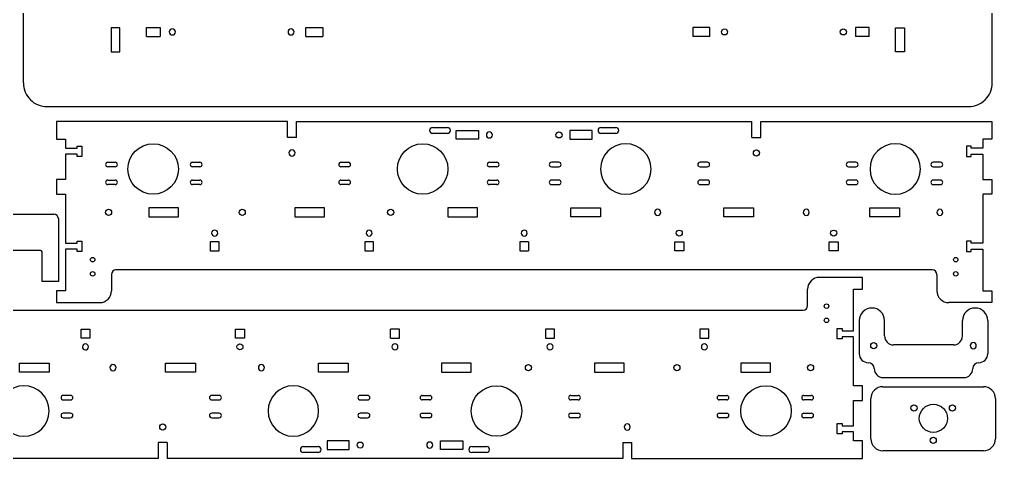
# Model space of a CAD drawing. Header units: millimetres. Extents: x 253 to 1328, y -752 to 2.
# Drawn here: x 670 to 1328, y -747 to -452 of the extents above; entities that cross this region are included whole.
import ezdxf

# ---------------------------------------------------------------- set-up
doc = ezdxf.new("R2010")
doc.units = ezdxf.units.MM
doc.linetypes.add('HIDDEN', pattern=[9.525, 6.35, -3.175])
doc.layers.get('0').update_dxf_attribs({"color": 253, "lineweight": 70, "true_color": 0x8faf8f})
doc.layers.add('Hidden', color=58, linetype='HIDDEN', lineweight=70, true_color=0x484805)

msp = doc.modelspace()

# ---------------------------------------------------------------- linework, layer by layer
at = {"color": 58, "lineweight": -3, "true_color": 0x484805}
for p, q in [((673.01, -494.27), (673.01, -362.27)), ((1325.46, -494.27), (1325.46, -362.27)), ((732.05, -457.27), (732.05, -473.27)), ((738.05, -457.27), (732.05, -457.27)), ((738.05, -473.27), (738.05, -457.27)), ((755.91, -462.94), (755.91, -456.94)), ((755.91, -456.94), (765.06, -456.94)), ((765.06, -456.94), (765.06, -462.94)), ((863.29, -462.94), (863.29, -456.94)), ((863.29, -456.94), (874.68, -456.94)), ((874.68, -456.94), (874.68, -462.94)), ((1123.79, -456.94), (1123.79, -462.94)), ((1135.18, -456.94), (1123.79, -456.94)), ((1135.18, -462.94), (1135.18, -456.94)), ((1233.41, -456.94), (1233.41, -462.94)), ((1242.56, -456.94), (1233.41, -456.94)), ((1242.56, -462.94), (1242.56, -456.94)), ((1260.42, -473.27), (1260.42, -457.27)), ((1260.42, -457.27), (1266.42, -457.27)), ((1266.42, -457.27), (1266.42, -473.27)), ((755.91, -462.94), (765.06, -462.94)), ((863.29, -462.94), (874.68, -462.94)), ((1135.18, -462.94), (1123.79, -462.94)), ((1242.56, -462.94), (1233.41, -462.94)), ((732.05, -473.27), (738.05, -473.27)), ((1266.42, -473.27), (1260.42, -473.27)), ((689.01, -510.27), (1309.46, -510.27)), ((695.38, -520.27), (695.38, -532.27)), ((850.87, -520.27), (695.38, -520.27)), ((695.38, -520.27), (695.38, -532.27)), ((850.87, -530.99), (850.87, -520.27)), ((856.87, -520.27), (1163.67, -520.27)), ((856.87, -530.99), (856.87, -520.27)), ((948.55, -524.27), (958.55, -524.27)), ((1061.99, -524.27), (1071.99, -524.27)), ((1163.67, -530.99), (1163.67, -520.27)), ((1169.67, -530.99), (1169.67, -520.27)), ((1169.67, -520.27), (1325.16, -520.27)), ((1325.16, -520.27), (1325.16, -532.27)), ((1325.16, -520.27), (1325.16, -532.27)), ((695.38, -532.27), (701.38, -532.27)), ((701.38, -532.27), (701.38, -538.22)), ((701.38, -532.27), (701.38, -538.22)), ((856.87, -530.99), (850.87, -530.99)), ((958.55, -528.27), (948.55, -528.27)), ((964.55, -532.26), (964.55, -526.26)), ((964.55, -526.26), (979.53, -526.26)), ((979.53, -532.26), (964.55, -532.26)), ((979.53, -526.26), (979.53, -532.26)), ((1055.99, -526.26), (1041.01, -526.26)), ((1041.01, -526.26), (1041.01, -532.26)), ((1041.01, -532.26), (1055.99, -532.26)), ((1055.99, -532.26), (1055.99, -526.26)), ((1071.99, -528.27), (1061.99, -528.27)), ((1163.67, -530.99), (1169.67, -530.99)), ((1325.16, -532.27), (1319.16, -532.27)), ((1319.16, -532.27), (1319.16, -538.22)), ((1319.16, -532.27), (1319.16, -538.22)), ((701.38, -538.22), (709.18, -538.22)), ((709.18, -538.22), (709.18, -536.77)), ((709.18, -536.77), (712.38, -536.77)), ((712.38, -536.77), (712.38, -543.77)), ((1311.36, -536.77), (1308.16, -536.77)), ((1308.16, -536.77), (1308.16, -543.77)), ((1311.36, -538.22), (1311.36, -536.77)), ((1319.16, -538.22), (1311.36, -538.22)), ((701.38, -542.32), (701.38, -559.27)), ((709.18, -542.32), (701.38, -542.32)), ((701.38, -542.32), (701.38, -559.27)), ((709.18, -543.77), (709.18, -542.32)), ((712.38, -543.77), (709.18, -543.77)), ((1308.16, -543.77), (1311.36, -543.77)), ((1311.36, -543.77), (1311.36, -542.32)), ((1311.36, -542.32), (1319.16, -542.32)), ((1319.16, -542.32), (1319.16, -559.27)), ((1319.16, -542.32), (1319.16, -559.27)), ((729.87, -547.77), (734.87, -547.77)), ((734.87, -550.77), (729.87, -550.77)), ((786.87, -547.77), (791.87, -547.77)), ((791.87, -550.77), (786.87, -550.77)), ((886.87, -547.77), (891.87, -547.77)), ((891.87, -550.77), (886.87, -550.77)), ((986.87, -547.77), (991.87, -547.77)), ((991.87, -550.77), (986.87, -550.77)), ((1033.67, -547.77), (1028.67, -547.77)), ((1028.67, -550.77), (1033.67, -550.77)), ((1133.67, -547.77), (1128.67, -547.77)), ((1128.67, -550.77), (1133.67, -550.77)), ((1233.67, -547.77), (1228.67, -547.77)), ((1228.67, -550.77), (1233.67, -550.77)), ((1290.67, -547.77), (1285.67, -547.77)), ((1285.67, -550.77), (1290.67, -550.77)), ((695.38, -559.27), (695.38, -569.27)), ((701.38, -559.27), (695.38, -559.27)), ((695.38, -559.27), (695.38, -569.27)), ((729.87, -559.77), (734.87, -559.77)), ((734.87, -562.77), (729.87, -562.77)), ((786.87, -559.77), (791.87, -559.77)), ((791.87, -562.77), (786.87, -562.77)), ((886.87, -559.77), (891.87, -559.77)), ((891.87, -562.77), (886.87, -562.77)), ((986.87, -559.77), (991.87, -559.77)), ((991.87, -562.77), (986.87, -562.77)), ((1033.67, -559.77), (1028.67, -559.77)), ((1028.67, -562.77), (1033.67, -562.77)), ((1133.67, -559.77), (1128.67, -559.77)), ((1128.67, -562.77), (1133.67, -562.77)), ((1233.67, -559.77), (1228.67, -559.77)), ((1228.67, -562.77), (1233.67, -562.77)), ((1290.67, -559.77), (1285.67, -559.77)), ((1285.67, -562.77), (1290.67, -562.77)), ((1319.16, -559.27), (1325.16, -559.27)), ((1325.16, -559.27), (1325.16, -569.27)), ((1325.16, -559.27), (1325.16, -569.27)), ((695.38, -569.27), (701.38, -569.27)), ((701.38, -569.27), (701.38, -602.22)), ((701.38, -569.27), (701.38, -602.22)), ((1325.16, -569.27), (1319.16, -569.27)), ((1319.16, -569.27), (1319.16, -602.22)), ((1319.16, -569.27), (1319.16, -602.22)), ((777.43, -578.47), (757.43, -578.47)), ((757.43, -578.47), (757.43, -584.47)), ((757.43, -584.47), (777.43, -584.47)), ((777.43, -584.47), (777.43, -578.47)), ((875.84, -578.47), (855.84, -578.47)), ((855.84, -578.47), (855.84, -584.47)), ((855.84, -584.47), (875.84, -584.47)), ((875.84, -584.47), (875.84, -578.47)), ((978.86, -578.47), (958.86, -578.47)), ((958.86, -578.47), (958.86, -584.47)), ((958.86, -584.47), (978.86, -584.47)), ((978.86, -584.47), (978.86, -578.47)), ((1041.68, -584.47), (1041.68, -578.47)), ((1041.68, -578.47), (1061.68, -578.47)), ((1061.68, -584.47), (1041.68, -584.47)), ((1061.68, -578.47), (1061.68, -584.47)), ((1144.69, -584.47), (1144.69, -578.47)), ((1144.69, -578.47), (1164.69, -578.47)), ((1164.69, -584.47), (1144.69, -584.47)), ((1164.69, -578.47), (1164.69, -584.47)), ((1243.11, -584.47), (1243.11, -578.47)), ((1243.11, -578.47), (1263.11, -578.47)), ((1263.11, -584.47), (1243.11, -584.47)), ((1263.11, -578.47), (1263.11, -584.47)), ((701.38, -602.22), (709.18, -602.22)), ((709.18, -602.22), (709.18, -600.77)), ((709.18, -600.77), (712.38, -600.77)), ((712.38, -600.77), (712.38, -607.77)), ((798.84, -601.34), (798.84, -607.34)), ((804.84, -601.34), (798.84, -601.34)), ((804.84, -607.34), (804.84, -601.34)), ((902.86, -601.34), (902.86, -607.34)), ((908.86, -601.34), (902.86, -601.34)), ((908.86, -607.34), (908.86, -601.34)), ((1007.27, -601.34), (1007.27, -607.34)), ((1013.27, -601.34), (1007.27, -601.34)), ((1013.27, -601.34), (1013.27, -607.34)), ((1111.68, -601.34), (1117.68, -601.34)), ((1111.68, -607.34), (1111.68, -601.34)), ((1117.68, -601.34), (1117.68, -607.34)), ((1215.69, -601.34), (1221.69, -601.34)), ((1215.69, -607.34), (1215.69, -601.34)), ((1221.69, -601.34), (1221.69, -607.34)), ((1311.36, -600.77), (1308.16, -600.77)), ((1308.16, -600.77), (1308.16, -607.77)), ((1311.36, -602.22), (1311.36, -600.77)), ((1319.16, -602.22), (1311.36, -602.22)), ((701.38, -606.32), (701.38, -634.27)), ((709.18, -606.32), (701.38, -606.32)), ((701.38, -606.32), (701.38, -634.27)), ((709.18, -607.77), (709.18, -606.32)), ((712.38, -607.77), (709.18, -607.77)), ((798.84, -607.34), (804.84, -607.34)), ((902.86, -607.34), (908.86, -607.34)), ((1007.27, -607.34), (1013.27, -607.34)), ((1117.68, -607.34), (1111.68, -607.34)), ((1221.69, -607.34), (1215.69, -607.34)), ((1308.16, -607.77), (1311.36, -607.77)), ((1311.36, -607.77), (1311.36, -606.32)), ((1311.36, -606.32), (1319.16, -606.32)), ((1319.16, -606.32), (1319.16, -634.27)), ((1319.16, -606.32), (1319.16, -634.27)), ((732.35, -623.27), (732.35, -634.27)), ((1285.19, -620.27), (735.35, -620.27)), ((1288.19, -623.27), (1288.19, -634.27)), ((1238.12, -625.27), (1209.16, -625.27)), ((1238.12, -633.27), (1238.12, -625.27)), ((1238.12, -633.27), (1238.12, -625.27)), ((695.38, -634.27), (695.38, -642.27)), ((701.38, -634.27), (695.38, -634.27)), ((695.38, -634.27), (695.38, -642.27)), ((1201.16, -644.27), (1201.16, -633.27)), ((1232.12, -661.22), (1232.12, -633.27)), ((1232.12, -661.22), (1232.12, -633.27)), ((1232.12, -633.27), (1238.12, -633.27)), ((1319.16, -634.27), (1325.16, -634.27)), ((1325.16, -634.27), (1325.16, -642.27)), ((1325.16, -634.27), (1325.16, -642.27)), ((695.38, -642.27), (724.35, -642.27)), ((1325.16, -642.27), (1296.19, -642.27)), ((648.31, -647.27), (1198.16, -647.27)), ((711.81, -660.19), (717.81, -660.19)), ((711.81, -666.19), (711.81, -660.19)), ((717.81, -660.19), (717.81, -666.19)), ((815.83, -660.19), (821.83, -660.19)), ((815.83, -666.19), (815.83, -660.19)), ((821.83, -660.19), (821.83, -666.19)), ((920.23, -666.19), (920.23, -660.19)), ((926.23, -660.19), (920.23, -660.19)), ((926.23, -666.19), (926.23, -660.19)), ((1024.64, -660.19), (1024.64, -666.19)), ((1030.64, -660.19), (1024.64, -660.19)), ((1030.64, -666.19), (1030.64, -660.19)), ((1128.66, -660.19), (1128.66, -666.19)), ((1134.66, -660.19), (1128.66, -660.19)), ((1134.66, -666.19), (1134.66, -660.19)), ((1221.12, -666.77), (1221.12, -659.77)), ((1221.12, -659.77), (1224.32, -659.77)), ((1224.32, -659.77), (1224.32, -661.22)), ((1224.32, -661.22), (1232.12, -661.22)), ((717.81, -666.19), (711.81, -666.19)), ((821.83, -666.19), (815.83, -666.19)), ((920.23, -666.19), (926.23, -666.19)), ((1024.64, -666.19), (1030.64, -666.19)), ((1128.66, -666.19), (1134.66, -666.19)), ((1224.32, -666.77), (1221.12, -666.77)), ((1232.12, -665.32), (1224.32, -665.32)), ((1224.32, -665.32), (1224.32, -666.77)), ((1232.12, -698.27), (1232.12, -665.32)), ((1232.12, -698.27), (1232.12, -665.32)), ((670.39, -683.06), (690.39, -683.06)), ((670.39, -689.06), (670.39, -683.06)), ((690.39, -683.06), (690.39, -689.06)), ((768.81, -683.06), (788.81, -683.06)), ((768.81, -689.06), (768.81, -683.06)), ((788.81, -683.06), (788.81, -689.06)), ((871.83, -683.06), (891.83, -683.06)), ((871.83, -689.06), (871.83, -683.06)), ((891.83, -683.06), (891.83, -689.06)), ((954.64, -683.06), (954.64, -689.06)), ((974.64, -683.06), (954.64, -683.06)), ((974.64, -689.06), (974.64, -683.06)), ((1057.66, -683.06), (1057.66, -689.06)), ((1077.66, -683.06), (1057.66, -683.06)), ((1077.66, -689.06), (1077.66, -683.06)), ((1156.07, -683.06), (1156.07, -689.06)), ((1176.07, -683.06), (1156.07, -683.06)), ((1176.07, -689.06), (1176.07, -683.06)), ((690.39, -689.06), (670.39, -689.06)), ((788.81, -689.06), (768.81, -689.06)), ((891.83, -689.06), (871.83, -689.06)), ((954.64, -689.06), (974.64, -689.06)), ((1057.66, -689.06), (1077.66, -689.06)), ((1156.07, -689.06), (1176.07, -689.06)), ((1238.12, -698.27), (1232.12, -698.27)), ((1238.12, -708.27), (1238.12, -698.27)), ((1238.12, -708.27), (1238.12, -698.27)), ((704.83, -704.77), (699.83, -704.77)), ((699.83, -707.77), (704.83, -707.77)), ((804.83, -704.77), (799.83, -704.77)), ((799.83, -707.77), (804.83, -707.77)), ((904.83, -704.77), (899.83, -704.77)), ((899.83, -707.77), (904.83, -707.77)), ((941.64, -704.77), (946.64, -704.77)), ((946.64, -707.77), (941.64, -707.77)), ((1041.64, -704.77), (1046.64, -704.77)), ((1046.64, -707.77), (1041.64, -707.77)), ((1141.64, -704.77), (1146.64, -704.77)), ((1146.64, -707.77), (1141.64, -707.77)), ((1198.64, -704.77), (1203.64, -704.77)), ((1203.64, -707.77), (1198.64, -707.77)), ((1232.12, -725.22), (1232.12, -708.27)), ((1232.12, -725.22), (1232.12, -708.27)), ((1232.12, -708.27), (1238.12, -708.27)), ((704.83, -716.77), (699.83, -716.77)), ((699.83, -719.77), (704.83, -719.77)), ((804.83, -716.77), (799.83, -716.77)), ((799.83, -719.77), (804.83, -719.77)), ((904.83, -716.77), (899.83, -716.77)), ((899.83, -719.77), (904.83, -719.77)), ((941.64, -716.77), (946.64, -716.77)), ((946.64, -719.77), (941.64, -719.77)), ((1041.64, -716.77), (1046.64, -716.77)), ((1046.64, -719.77), (1041.64, -719.77)), ((1141.64, -716.77), (1146.64, -716.77)), ((1146.64, -719.77), (1141.64, -719.77)), ((1198.64, -716.77), (1203.64, -716.77)), ((1203.64, -719.77), (1198.64, -719.77)), ((1221.12, -730.77), (1221.12, -723.77)), ((1221.12, -723.77), (1224.32, -723.77)), ((1224.32, -723.77), (1224.32, -725.22)), ((1224.32, -725.22), (1232.12, -725.22)), ((1232.12, -729.32), (1224.32, -729.32)), ((1224.32, -729.32), (1224.32, -730.77)), ((1232.12, -735.27), (1232.12, -729.32)), ((1232.12, -735.27), (1232.12, -729.32)), ((877.51, -735.27), (877.51, -741.27)), ((892.5, -735.27), (877.51, -735.27)), ((892.5, -741.27), (892.5, -735.27)), ((953.97, -741.27), (953.97, -735.27)), ((953.97, -735.27), (968.95, -735.27)), ((968.95, -735.27), (968.95, -741.27)), ((1224.32, -730.77), (1221.12, -730.77)), ((1238.12, -735.27), (1232.12, -735.27)), ((1238.12, -747.27), (1238.12, -735.27)), ((1238.12, -747.27), (1238.12, -735.27)), ((769.83, -736.54), (763.83, -736.54)), ((763.83, -736.54), (763.83, -747.27)), ((769.83, -736.54), (769.83, -747.27)), ((861.51, -739.27), (871.51, -739.27)), ((877.51, -741.27), (892.5, -741.27)), ((968.95, -741.27), (953.97, -741.27)), ((974.95, -739.27), (984.95, -739.27)), ((1076.63, -736.54), (1076.63, -747.27)), ((1076.63, -736.54), (1082.63, -736.54)), ((1082.63, -736.54), (1082.63, -747.27)), ((763.83, -747.27), (608.34, -747.27)), ((1076.63, -747.27), (769.83, -747.27)), ((871.51, -743.27), (861.51, -743.27)), ((984.95, -743.27), (974.95, -743.27)), ((1082.63, -747.27), (1238.12, -747.27))]:
    msp.add_line(p, q, dxfattribs=at)
at = {"color": 38, "lineweight": -3, "true_color": 0x482605}
for p, q in [((655.54, -582.67), (693.54, -582.67)), ((696.54, -585.67), (696.54, -628.05)), ((684.54, -607.05), (664.54, -607.05)), ((685.54, -628.05), (685.54, -608.05)), ((696.54, -628.05), (685.54, -628.05)), ((1235.95, -654.4), (1235.95, -676.74)), ((1252.95, -664.74), (1252.95, -654.4)), ((1305.43, -664.74), (1305.43, -654.4)), ((1322.43, -654.4), (1322.43, -676.74)), ((1299.43, -670.74), (1258.95, -670.74)), ((1242, -682.74), (1241.95, -682.74)), ((1316.38, -682.74), (1316.43, -682.74)), ((1252, -692.74), (1306.38, -692.74)), ((1251.8, -698.9), (1319.66, -698.9)), ((1243.8, -734.08), (1243.8, -706.9)), ((1327.66, -706.9), (1327.66, -734.08)), ((1319.66, -742.08), (1251.8, -742.08))]:
    msp.add_line(p, q, dxfattribs=at)
at = {"color": 58, "lineweight": -3, "true_color": 0x484805, "extrusion": (9.13802e-22, -5.55112e-17, -1)}
msp.add_circle((-773.3, -459.94), 2.05, dxfattribs=at)
at = {"color": 58, "lineweight": -3, "true_color": 0x484805, "extrusion": (2.98471e-21, -5.55112e-17, -1)}
msp.add_circle((-853.3, -459.94), 2.05, dxfattribs=at)
at = {"color": 58, "lineweight": -3, "true_color": 0x484805}
for centre, radius in [((1145.17, -459.94), 2.05), ((1225.18, -459.94), 2.05), ((1033.7, -529.27), 2.05), ((760.38, -552.27), 17), ((941.87, -552.27), 17), ((1166.67, -541.48), 2.05), ((730.36, -581.47), 2.05), ((820.36, -581.47), 2.05), ((920.36, -581.47), 2.05), ((1114.67, -595.47), 2.05), ((1218.7, -595.47), 2.05), ((719.65, -613.36), 1.5), ((1300.89, -613.36), 1.5), ((719.65, -622.89), 1.5), ((1300.89, -622.89), 1.5), ((1213.85, -644.65), 1.5), ((1213.85, -654.17), 1.5), ((818.83, -672.06), 2.05), ((1013.14, -686.06), 2.05), ((1113.14, -686.06), 2.05), ((1203.14, -686.06), 2.05), ((991.63, -715.27), 17), ((1173.12, -715.27), 17), ((766.83, -726.05), 2.05), ((899.8, -738.27), 2.05)]:
    msp.add_circle(centre, radius, dxfattribs=at)
at = {"color": 58, "lineweight": -3, "true_color": 0x484805, "extrusion": (-3.43728e-15, -1.16741e-16, -1)}
for centre, radius in [((-986.84, -529.27), 2.05), ((-1078.67, -552.27), 17), ((-1260.16, -552.27), 17), ((-853.87, -541.48), 2.05), ((-1100.18, -581.47), 2.05), ((-1200.18, -581.47), 2.05), ((-1290.18, -581.47), 2.05), ((-801.84, -595.47), 2.05), ((-905.87, -595.47), 2.05)]:
    msp.add_circle(centre, radius, dxfattribs=at)
at = {"color": 58, "lineweight": -3, "true_color": 0x484805, "extrusion": (3.43728e-15, -1.16741e-16, -1)}
for centre, radius in [((-1027.63, -672.06), 2.05), ((-1131.66, -672.06), 2.05), ((-733.33, -686.06), 2.05), ((-833.33, -686.06), 2.05), ((-673.34, -715.27), 17), ((-854.83, -715.27), 17), ((-1079.63, -726.05), 2.05), ((-946.66, -738.27), 2.05)]:
    msp.add_circle(centre, radius, dxfattribs=at)
at = {"color": 38, "lineweight": -3, "true_color": 0x482605}
for centre, radius in [((1245.69, -671.26), 2.05), ((1272.77, -713.28), 2.05), ((1285.84, -720.22), 9.5), ((1298.69, -713.28), 2.05), ((1285.73, -735.02), 2.05)]:
    msp.add_circle(centre, radius, dxfattribs=at)
at = {"color": 38, "lineweight": -3, "true_color": 0x482605, "extrusion": (-1.11022e-16, -3.38786e-16, -1)}
msp.add_circle((-1312.69, -671.26), 2.05, dxfattribs=at)
at = {"color": 58, "lineweight": -3, "true_color": 0x484805}
for centre, radius, start, end in [((689.01, -494.27), 16, 179.99983, 270), ((1309.46, -494.27), 16, 270, 0.00017), ((948.55, -526.27), 2, 90, 270), ((958.55, -526.27), 2, 270, 90), ((1061.99, -526.27), 2, 90, 270), ((1071.99, -526.27), 2, 270, 90), ((729.87, -549.27), 1.5, 90, 270), ((734.87, -549.27), 1.5, 270, 90), ((786.87, -549.27), 1.5, 90, 270), ((791.87, -549.27), 1.5, 270, 90), ((886.87, -549.27), 1.5, 90, 270), ((891.87, -549.27), 1.5, 270, 90), ((986.87, -549.27), 1.5, 90, 270), ((991.87, -549.27), 1.5, 270, 90), ((1028.67, -549.27), 1.5, 90, 270), ((1033.67, -549.27), 1.5, 270, 90), ((1128.67, -549.27), 1.5, 90, 270), ((1133.67, -549.27), 1.5, 270, 90), ((1228.67, -549.27), 1.5, 90, 270), ((1233.67, -549.27), 1.5, 270, 90), ((1285.67, -549.27), 1.5, 90, 270), ((1290.67, -549.27), 1.5, 270, 90), ((729.87, -561.27), 1.5, 90, 270), ((734.87, -561.27), 1.5, 270, 90), ((786.87, -561.27), 1.5, 90, 270), ((791.87, -561.27), 1.5, 270, 90), ((886.87, -561.27), 1.5, 90, 270), ((891.87, -561.27), 1.5, 270, 90), ((986.87, -561.27), 1.5, 90, 270), ((991.87, -561.27), 1.5, 270, 90), ((1028.67, -561.27), 1.5, 90, 270), ((1033.67, -561.27), 1.5, 270, 90), ((1128.67, -561.27), 1.5, 90, 270), ((1133.67, -561.27), 1.5, 270, 90), ((1228.67, -561.27), 1.5, 90, 270), ((1233.67, -561.27), 1.5, 270, 90), ((1285.67, -561.27), 1.5, 90, 270), ((1290.67, -561.27), 1.5, 270, 90), ((1010.27, -595.47), 2.05, 90.15219, 269.84781), ((1010.26, -595.47), 2.05, 270.15219, 89.84781), ((735.35, -623.27), 3, 90, 180), ((1285.19, -623.27), 3, 360, 90), ((1209.16, -633.27), 8, 90, 180), ((724.35, -634.27), 8, 270, 360), ((1296.19, -634.27), 8, 180, 270), ((1198.16, -644.27), 3, 270, 0), ((714.8, -672.06), 2.05, 360, 357.35884), ((923.24, -672.06), 2.05, 90.15219, 269.84781), ((923.23, -672.06), 2.05, 270.15219, 89.84781), ((699.83, -706.27), 1.5, 90, 270), ((704.83, -706.27), 1.5, 270, 90), ((799.83, -706.27), 1.5, 90, 270), ((804.83, -706.27), 1.5, 270, 90), ((899.83, -706.27), 1.5, 90, 270), ((904.83, -706.27), 1.5, 270, 90), ((941.64, -706.27), 1.5, 90, 270), ((946.64, -706.27), 1.5, 270, 90), ((1041.64, -706.27), 1.5, 90, 270), ((1046.64, -706.27), 1.5, 270, 90), ((1141.64, -706.27), 1.5, 90, 270), ((1146.64, -706.27), 1.5, 270, 90), ((1198.64, -706.27), 1.5, 90, 270), ((1203.64, -706.27), 1.5, 270, 90), ((699.83, -718.27), 1.5, 90, 270), ((704.83, -718.27), 1.5, 270, 90), ((799.83, -718.27), 1.5, 90, 270), ((804.83, -718.27), 1.5, 270, 90), ((899.83, -718.27), 1.5, 90, 270), ((904.83, -718.27), 1.5, 270, 90), ((941.64, -718.27), 1.5, 90, 270), ((946.64, -718.27), 1.5, 270, 90), ((1041.64, -718.27), 1.5, 90, 270), ((1046.64, -718.27), 1.5, 270, 90), ((1141.64, -718.27), 1.5, 90, 270), ((1146.64, -718.27), 1.5, 270, 90), ((1198.64, -718.27), 1.5, 90, 270), ((1203.64, -718.27), 1.5, 270, 90), ((861.51, -741.27), 2, 90, 270), ((871.51, -741.27), 2, 270, 90), ((974.95, -741.27), 2, 90, 270), ((984.95, -741.27), 2, 270, 90)]:
    msp.add_arc(centre, radius, start, end, dxfattribs=at)
at = {"color": 38, "lineweight": -3, "true_color": 0x482605}
for centre, radius, start, end in [((693.54, -585.67), 3, 360, 90), ((684.54, -608.05), 1, 0, 90), ((1244.45, -654.4), 8.5, 360, 180), ((1313.93, -654.4), 8.5, 360, 180), ((1258.95, -664.74), 6, 180, 270), ((1299.43, -664.74), 6, 270, 360), ((1241.95, -676.74), 6, 180, 270), ((1316.43, -676.74), 6, 270, 0), ((1242, -686.74), 4, 360, 90), ((1316.38, -686.74), 4, 90, 180), ((1252, -686.74), 6, 180, 270), ((1306.38, -686.74), 6, 270, 0), ((1251.8, -706.9), 8, 90, 180), ((1319.66, -706.9), 8, 0, 90), ((1251.8, -734.08), 8, 180, 270), ((1319.66, -734.08), 8, 270, 360)]:
    msp.add_arc(centre, radius, start, end, dxfattribs=at)
at = {"layer": 'Hidden', "lineweight": -3}
for p, q in [((695.38, -520.27), (695.38, -520.27)), ((1325.16, -520.27), (1325.16, -520.27)), ((695.38, -532.27), (695.38, -532.27)), ((701.38, -532.27), (701.38, -532.27)), ((1319.16, -532.27), (1319.16, -532.27)), ((1325.16, -532.27), (1325.16, -532.27)), ((701.38, -538.22), (701.38, -538.22)), ((1319.16, -538.22), (1319.16, -538.22)), ((701.38, -542.32), (701.38, -542.32)), ((1319.16, -542.32), (1319.16, -542.32)), ((695.38, -559.27), (695.38, -559.27)), ((701.38, -559.27), (701.38, -559.27)), ((1319.16, -559.27), (1319.16, -559.27)), ((1325.16, -559.27), (1325.16, -559.27)), ((695.38, -569.27), (695.38, -569.27)), ((701.38, -569.27), (701.38, -569.27)), ((1319.16, -569.27), (1319.16, -569.27)), ((1325.16, -569.27), (1325.16, -569.27)), ((701.38, -602.22), (701.38, -602.22)), ((1319.16, -602.22), (1319.16, -602.22)), ((701.38, -606.32), (701.38, -606.32)), ((1319.16, -606.32), (1319.16, -606.32)), ((1238.12, -625.27), (1238.12, -625.27)), ((695.38, -634.27), (695.38, -634.27)), ((701.38, -634.27), (701.38, -634.27)), ((1232.12, -633.27), (1232.12, -633.27)), ((1238.12, -633.27), (1238.12, -633.27)), ((1319.16, -634.27), (1319.16, -634.27)), ((1325.16, -634.27), (1325.16, -634.27)), ((695.38, -642.27), (695.38, -642.27)), ((1325.16, -642.27), (1325.16, -642.27)), ((1232.12, -661.22), (1232.12, -661.22)), ((1232.12, -665.32), (1232.12, -665.32)), ((1232.12, -698.27), (1232.12, -698.27)), ((1238.12, -698.27), (1238.12, -698.27)), ((1232.12, -708.27), (1232.12, -708.27)), ((1238.12, -708.27), (1238.12, -708.27)), ((1232.12, -725.22), (1232.12, -725.22)), ((1232.12, -729.32), (1232.12, -729.32)), ((1232.12, -735.27), (1232.12, -735.27)), ((1238.12, -735.27), (1238.12, -735.27)), ((1238.12, -747.27), (1238.12, -747.27))]:
    msp.add_line(p, q, dxfattribs=at)

doc.saveas('drawing.dxf')
